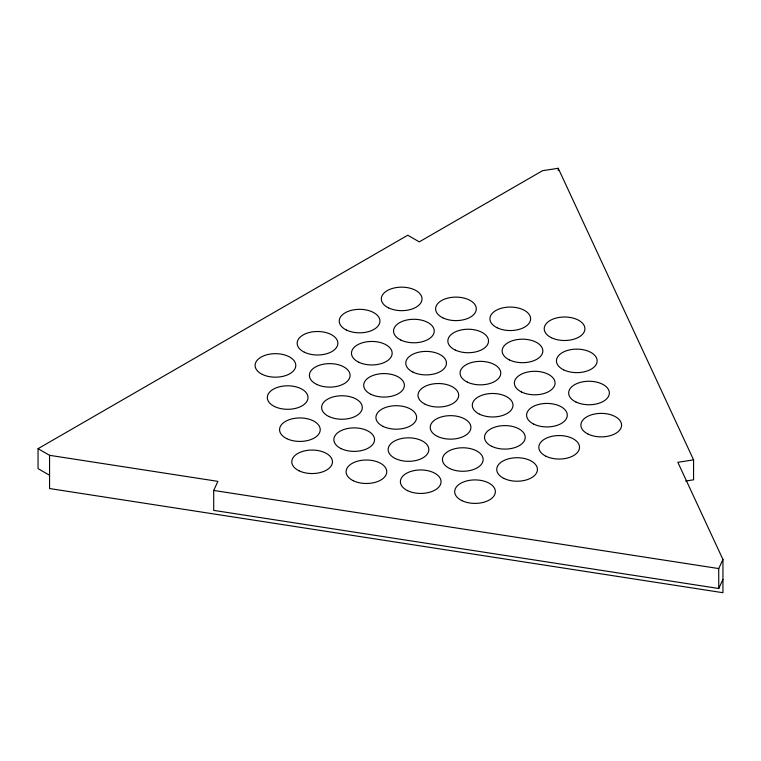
<?xml version="1.0" encoding="UTF-8"?>
<svg xmlns="http://www.w3.org/2000/svg" width="761" height="761" viewBox="0 0 761 761"><rect width="100%" height="100%" fill="white"/><g stroke="black" fill="none" stroke-linecap="round" stroke-linejoin="round"><path stroke-width="1.14" d="M722.95 579.425L718.736 588.5L213.698 510.374L213.698 490.436L217.903 481.361L49.56 455.316L38.05 448.676L38.05 468.614L49.56 475.254M718.736 588.5L718.736 568.572L722.95 559.497L677.842 462.298L693.566 459.863L693.566 479.801L685.699 481.019M38.05 448.676L407.763 235.225L419.273 241.865L542.517 170.711L558.241 168.286L693.566 459.863M213.698 490.436L718.736 568.572M722.95 559.497L722.95 592.714L49.56 488.543L49.56 455.316M558.241 168.286L558.241 170.626M400.781 340.015A20.347 11.748 0 0 0 433.922 333.09A20.347 11.748 0 0 0 406.973 319.981A20.347 11.748 0 0 0 400.781 340.015M383.163 426.436A20.347 11.748 0 0 0 416.296 419.511A20.347 11.748 0 0 0 389.347 406.403A20.347 11.748 0 0 0 383.163 426.436M341.08 448.61A20.347 11.748 0 0 0 374.222 441.684A20.347 11.748 0 0 0 347.273 428.586A20.347 11.748 0 0 0 341.08 448.61M461.908 500.633A20.347 11.748 0 0 0 495.05 493.718A20.347 11.748 0 0 0 468.091 480.61A20.347 11.748 0 0 0 461.908 500.633M425.237 404.262A20.347 11.748 0 0 0 458.369 397.337A20.347 11.748 0 0 0 431.42 384.229A20.347 11.748 0 0 0 425.237 404.262M575.906 401.989A20.347 11.748 0 0 0 609.047 395.064A20.347 11.748 0 0 0 582.089 381.955A20.347 11.748 0 0 0 575.906 401.989M551.459 337.741A20.347 11.748 0 0 0 584.6 330.816A20.347 11.748 0 0 0 557.642 317.708A20.347 11.748 0 0 0 551.459 337.741M262.336 374.412A20.347 11.748 0 0 0 295.477 367.487A20.347 11.748 0 0 0 268.519 354.379A20.347 11.748 0 0 0 262.336 374.412M455.088 349.965A20.347 11.748 0 0 0 488.22 343.04A20.347 11.748 0 0 0 461.271 329.932A20.347 11.748 0 0 0 455.088 349.965M588.129 434.112A20.347 11.748 0 0 0 621.271 427.187A20.347 11.748 0 0 0 594.322 414.079A20.347 11.748 0 0 0 588.129 434.112M442.854 317.841A20.347 11.748 0 0 0 475.996 310.916A20.347 11.748 0 0 0 449.047 297.808A20.347 11.748 0 0 0 442.854 317.841M546.056 456.286A20.347 11.748 0 0 0 579.197 449.361A20.347 11.748 0 0 0 552.248 436.253A20.347 11.748 0 0 0 546.056 456.286M503.982 478.46A20.347 11.748 0 0 0 537.123 471.535A20.347 11.748 0 0 0 510.165 458.426A20.347 11.748 0 0 0 503.982 478.46M299.006 470.783A20.347 11.748 0 0 0 332.148 463.868A20.347 11.748 0 0 0 305.199 450.759A20.347 11.748 0 0 0 299.006 470.783M407.611 490.683A20.347 11.748 0 0 0 440.743 483.768A20.347 11.748 0 0 0 413.794 470.659A20.347 11.748 0 0 0 407.611 490.683M353.313 480.733A20.347 11.748 0 0 0 386.445 473.818A20.347 11.748 0 0 0 359.496 460.709A20.347 11.748 0 0 0 353.313 480.733M388.557 307.891A20.347 11.748 0 0 0 421.699 300.966A20.347 11.748 0 0 0 394.74 287.858A20.347 11.748 0 0 0 388.557 307.891M328.857 416.486A20.347 11.748 0 0 0 361.998 409.561A20.347 11.748 0 0 0 335.04 396.452A20.347 11.748 0 0 0 328.857 416.486M395.387 458.56A20.347 11.748 0 0 0 428.519 451.634A20.347 11.748 0 0 0 401.57 438.526A20.347 11.748 0 0 0 395.387 458.56M563.682 369.865A20.347 11.748 0 0 0 596.824 362.94A20.347 11.748 0 0 0 569.865 349.832A20.347 11.748 0 0 0 563.682 369.865M286.783 438.659A20.347 11.748 0 0 0 319.924 431.734A20.347 11.748 0 0 0 292.966 418.636A20.347 11.748 0 0 0 286.783 438.659M497.161 327.791A20.347 11.748 0 0 0 530.293 320.866A20.347 11.748 0 0 0 503.344 307.758A20.347 11.748 0 0 0 497.161 327.791M346.483 330.065A20.347 11.748 0 0 0 379.625 323.14A20.347 11.748 0 0 0 352.666 310.031A20.347 11.748 0 0 0 346.483 330.065M370.93 394.312A20.347 11.748 0 0 0 404.072 387.387A20.347 11.748 0 0 0 377.123 374.279A20.347 11.748 0 0 0 370.93 394.312M274.559 406.536A20.347 11.748 0 0 0 307.701 399.611A20.347 11.748 0 0 0 280.742 386.502A20.347 11.748 0 0 0 274.559 406.536M316.633 384.362A20.347 11.748 0 0 0 349.775 377.437A20.347 11.748 0 0 0 322.816 364.329A20.347 11.748 0 0 0 316.633 384.362M521.608 392.039A20.347 11.748 0 0 0 554.75 385.114A20.347 11.748 0 0 0 527.792 372.005A20.347 11.748 0 0 0 521.608 392.039M491.758 446.336A20.347 11.748 0 0 0 524.9 439.411A20.347 11.748 0 0 0 497.941 426.303A20.347 11.748 0 0 0 491.758 446.336M413.014 372.139A20.347 11.748 0 0 0 446.146 365.213A20.347 11.748 0 0 0 419.197 352.105A20.347 11.748 0 0 0 413.014 372.139M449.684 468.51A20.347 11.748 0 0 0 482.826 461.585A20.347 11.748 0 0 0 455.868 448.476A20.347 11.748 0 0 0 449.684 468.51M304.41 352.238A20.347 11.748 0 0 0 337.551 345.313A20.347 11.748 0 0 0 310.593 332.205A20.347 11.748 0 0 0 304.41 352.238M479.535 414.212A20.347 11.748 0 0 0 512.676 407.287A20.347 11.748 0 0 0 485.718 394.179A20.347 11.748 0 0 0 479.535 414.212M437.461 436.386A20.347 11.748 0 0 0 470.593 429.461A20.347 11.748 0 0 0 443.644 416.353A20.347 11.748 0 0 0 437.461 436.386M358.707 362.188A20.347 11.748 0 0 0 391.848 355.263A20.347 11.748 0 0 0 364.89 342.155A20.347 11.748 0 0 0 358.707 362.188M509.385 359.915A20.347 11.748 0 0 0 542.526 352.99A20.347 11.748 0 0 0 515.568 339.882A20.347 11.748 0 0 0 509.385 359.915M533.832 424.162A20.347 11.748 0 0 0 566.974 417.237A20.347 11.748 0 0 0 540.015 404.129A20.347 11.748 0 0 0 533.832 424.162M467.311 382.089A20.347 11.748 0 0 0 500.443 375.163A20.347 11.748 0 0 0 473.494 362.055A20.347 11.748 0 0 0 467.311 382.089"/></g></svg>
